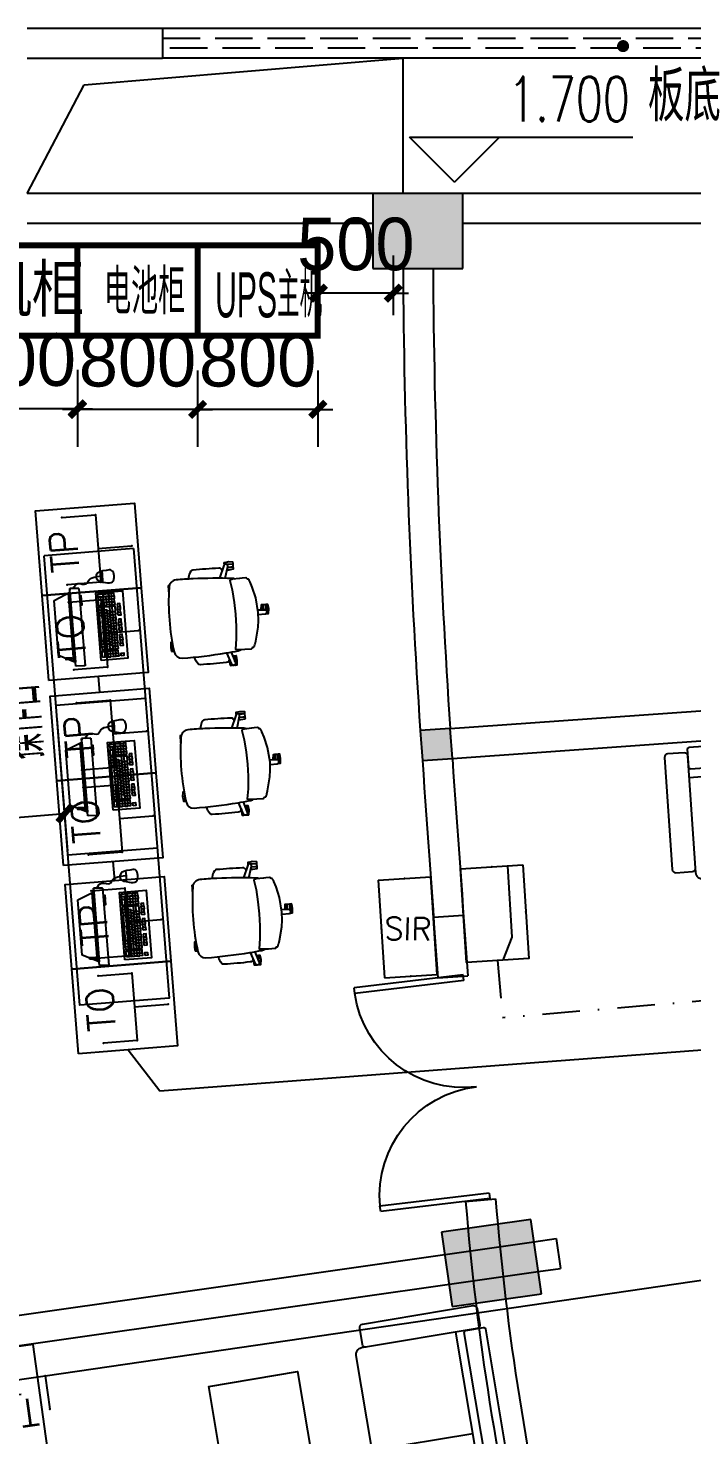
# Model space of a CAD drawing. Extents: x 13680 to 1640314, y -473492 to 65390.
# Drawn here: x 1297426 to 1301844, y -395545 to -386183 of the extents above; entities that cross this region are included whole.
import ezdxf
from ezdxf.enums import TextEntityAlignment as Align

# ---------------------------------------------------------------- set-up
doc = ezdxf.new("R2010")
doc.units = 0
doc.header["$LTSCALE"] = 1000
doc.header["$MEASUREMENT"] = 0
doc.linetypes.add('DASH', pattern=[0.35, 0.25, -0.1])
doc.linetypes.add('DASHDOT', pattern=[1, 0.5, -0.25, 0, -0.25])
for name, color, linetype in [('2D', 7, 'Continuous'), ('AXIS', 1, 'Continuous'), ('COLUMN', 255, 'Continuous'), ('DIM_ELEV', 3, 'Continuous'), ('DIM_LEAD', 4, 'Continuous'), ('DIM_SYMB', 3, 'Continuous'), ('EQUIP-通讯', 6, 'Continuous'), ('INSERT', 7, 'Continuous'), ('LINE', 123, 'Continuous'), ('PUB_HATCH', 8, 'Continuous'), ('PUB_TEXT', 7, 'Continuous'), ('STAIR', 2, 'Continuous'), ('TEL_TEXT', 7, 'Continuous'), ('WALL', 255, 'Continuous'), ('WINDOW', 2, 'Continuous'), ('WIRE-照明', 120, 'Continuous'), ('装修家具', 8, 'Continuous')]:
    doc.layers.add(name, color=color, linetype=linetype)
doc.styles.add('_HZTXT', font='txt.shx', dxfattribs={"width": 0.8, "bigfont": 'HZTXT.shx'})
doc.styles.add('_TCH_DIM', font='SIMPLEX', dxfattribs={"bigfont": 'GBCBIG'})
doc.styles.add('_TCH_DIM_T3', font='SIMPLEX', dxfattribs={"width": 0.705882, "bigfont": 'GBCBIG'})
doc.styles.add('_TEL_DIM', font='SIMPLEX', dxfattribs={"width": 0.8, "height": 3.5, "bigfont": 'HZTXT'})
doc.styles.get("Standard").update_dxf_attribs({"font": 'haiwenrs.shx', "bigfont": 'hztxt.shx'})
doc.dimstyles.new('_TCH_ARROW&&100', dxfattribs={"dimtxt": 297.5, "dimasz": 200, "dimexe": 250, "dimexo": 300, "dimgap": 126.25, "dimtad": 1, "dimdec": 0, "dimzin": 0, "dimdsep": 46, "dimtxsty": '_TCH_DIM_T3', "dimcen": 0.09, "dimclrt": 7, "dimazin": 2, "dimtfac": 1, "dimtdec": 0, "dimtix": 1, "dimtmove": 2, "dimatfit": 3, "dimfxl": 1, "dimtolj": 1, "dimtzin": 0, "dimarcsym": 0})
doc.dimstyles.get("Standard").update_dxf_attribs({"dimscale": 100, "dimtxt": 3.5, "dimasz": 1, "dimexe": 2.5, "dimexo": 3, "dimgap": 1.5, "dimtad": 1, "dimdec": 0, "dimzin": 0, "dimdsep": 46, "dimtxsty": 'Standard', "dimblk": 'ARCHTICK', "dimcen": 0.09, "dimadec": 0, "dimazin": 0, "dimtfac": 1, "dimtdec": 0, "dimtix": 1, "dimtmove": 2, "dimatfit": 3, "dimfxl": 1, "dimtolj": 1, "dimtzin": 0, "dimarcsym": 0})

# ---------------------------------------------------------------- blocks, each defined once
blk = doc.blocks.new('*D324')
at = {"layer": 'AXIS', "color": 0, "lineweight": -2, "transparency": 16777216}
for p, q in [((1283282.9, -403645.3), (1280032.9, -403645.3)), ((1331197.3, -459746), (1330688.9, -462956))]:
    blk.add_line(p, q, dxfattribs=at)
blk.add_arc((1340082.9, -403645.3), 59800, 180.191648, 260.808259, dxfattribs=at)
at = {"layer": 'AXIS', "color": 0, "transparency": 16777216}
for points in [[(1280249.9, -403845.4), (1280316.6, -403845.3), (1280282.9, -403645.3)], [(1330535.8, -462644.5), (1330525.3, -462710.4), (1330728, -462709.1)]]:
    blk.add_solid(points, dxfattribs=at)
at = {"layer": 'Defpoints', "color": 0, "transparency": 16777216}
for p in [(1283582.9, -403645.3), (1340082.9, -403645.3), (1286800.7, -430793.9), (1331244.3, -459449.7)]:
    blk.add_point(p, dxfattribs=at)
at = {"layer": 'AXIS', "color": 7, "transparency": 16777216, "insert": (1294819.7, -442303.7), "char_height": 297.5, "attachment_point": 5, "rotation": 310.49995, "style": '_TCH_DIM_T3'}
blk.add_mtext('\\A1;81°', dxfattribs=at)
blk = doc.blocks.new('A$C4CDD4A0C')
at = {"layer": '装修家具', "color": 8}
for p, q in [((1425.7, 1634.3), (1425.7, 1334.8)), ((1263.5, 1482.1), (1592.9, 1482.1)), ((386, 1218.4), (386, 1187.7)), ((681.5, 1233.9), (401.6, 1233.9)), ((697.1, 1187.7), (697.1, 1218.4)), ((222.5, 1146.2), (138.9, 1138.5)), ((370.6, 1167.2), (222.5, 1146.2)), ((684.8, 1172.5), (405.5, 1172.5)), ((681.5, 1172.1), (681.5, 1172.2)), ((259.7, 1115.7), (257.8, 1094.2)), ((288.5, 1055.5), (288.5, 744.5)), ((794.3, 744.5), (794.3, 1055.5)), ((794.3, 1055.5), (794.3, 1055.5)), ((138.6, 663), (222.5, 653.8)), ((257.8, 708.8), (259.1, 686)), ((222.5, 653.8), (370.6, 632.8)), ((386, 612.3), (386, 581.6)), ((395.5, 627.9), (681.5, 627.9)), ((401.6, 566.1), (681.5, 566.1)), ((681.5, 627.8), (681.5, 627.9)), ((697.1, 581.6), (697.1, 612.3))]:
    blk.add_line(p, q, dxfattribs=at)
for points in [[(916.8, 1400), (916.8, 1800), (116.8, 1800), (116.8, 1400)], [(1716.8, 0), (1716.8, 1800), (916.8, 1800), (916.8, 0)]]:
    blk.add_lwpolyline(points, close=True, dxfattribs=at)
blk.add_circle((1425.5, 1482.4), 86.5, dxfattribs=at)
for centre, radius, start, end in [((401.6, 1218.4), 15.6, 90, 180), ((681.5, 1218.4), 15.6, 0, 90), ((133, 1100.6), 38.4, 81.1166, 176.8521), ((118.1, 1086.9), 55.7, 6.30297, 68.04349), ((229.6, 1116.8), 30.1, 357.86933, 100.84298), ((405.5, 1055.5), 117, 90, 180), ((401.6, 1187.7), 15.6, 180, 261.0411), ((681.5, 1187.7), 15.6, 270, 0), ((677.6, 1055.5), 116.6, 0, 88.08979), ((1453.2, 898.4), 1373.8, 171.44766, 179.93471), ((1455, 900.3), 1296, 171.44766, 188.55234), ((1539.4, 901.5), 1296, 171.44766, 188.55234), ((1453.2, 901.6), 1373.8, 180.06529, 188.55234), ((135.8, 704.6), 41.7, 190.15235, 273.95309), ((136.9, 700.3), 37.3, 272.69322, 11.28201), ((226.6, 686), 32.5, 262.6639, 359.91936), ((405.5, 744.5), 117, 180, 266.90852), ((677.6, 744.5), 116.6, 271.91021, 0), ((401.6, 612.3), 15.6, 90, 180), ((401.6, 581.6), 15.6, 180, 270), ((681.5, 612.3), 15.6, 0, 90), ((681.5, 581.6), 15.6, 270, 0)]:
    blk.add_arc(centre, radius, start, end, dxfattribs=at)
blk = doc.blocks.new('A$C78CF44EF')
at = {"layer": '装修家具', "color": 4}
blk.add_line((2563.3, 1138.3), (1215.3, 1138.3), dxfattribs=at)
at = {"layer": '装修家具', "color": 8}
for p, q in [((2574.3, 1083.3), (1204.3, 1083.3)), ((1889.3, 1083.3), (1889.3, 401.3))]:
    blk.add_line(p, q, dxfattribs=at)
at = {"layer": '装修家具', "color": 4, "flags": 128}
for points in [[(1204.3, 478.3, -0.414214), (1182.3, 456.3), (1071.3, 456.3, -0.414216), (1049.3, 478.3), (1049.3, 1226.3, -0.198904), (1055.7, 1241.9, -0.198911), (1071.3, 1248.3), (1182.3, 1248.3, -0.414211), (1204.3, 1226.3, -0.414211)], [(1204.3, 1149.3), (1204.3, 1270.3, -0.198896), (1207.5, 1278.1, -0.198912), (1215.3, 1281.3), (2563.3, 1281.3, -0.414208), (2574.3, 1270.3), (2574.3, 1149.3)], [(1204.3, 1226.3), (1204.3, 445.3, 0.414215), (1248.3, 401.3), (2530.3, 401.3, 0.414214), (2574.3, 445.3), (2574.3, 1226.3)], [(2574.3, 1226.3, -0.414214), (2596.3, 1248.3), (2707.3, 1248.3, -0.198912), (2722.9, 1241.9, -0.198912), (2729.3, 1226.3), (2729.3, 478.3, -0.414218), (2707.3, 456.3), (2596.3, 456.3, -0.414216), (2574.3, 478.3, -0.414216)]]:
    blk.add_lwpolyline(points, format="xyb", dxfattribs=at)
at = {"layer": '装修家具', "color": 4}
blk.add_lwpolyline([(2489.3, -598.7), (1289.3, -598.7), (1289.3, 1.3), (2489.3, 1.3)], close=True, dxfattribs=at)
at = {"layer": '装修家具', "color": 8}
for centre, start, end in [((1215.3, 1149.3), 180, 270), ((2563.3, 1149.3), 270, 0)]:
    blk.add_arc(centre, 11, start, end, dxfattribs=at)
blk = doc.blocks.new('CLH-02GB')
at = {"layer": '2D', "color": 0}
for points in [[(-20.4, 352.4), (-19.5, 399.3, -0.98125), (6.5, 399.3), (8.6, 352.4)], [(228, 216.1, -0.090072), (233, 199.4, -0.01866), (251.2, -61.2, -0.008091), (253, -174.9, -0.378747), (204.3, -225.5, -0.070025), (-223.9, -225.1, -0.366313), (-270, -174.9, -0.021051), (-257.7, 119.1, -0.00651), (-250, 199.4, -0.115841), (-242.4, 220.9), (-241.3, 223.3)], [(-254.7, 153.2), (-327.8, 175.4, 0.981244), (-335.8, 150.7), (-257.4, 123.5)], [(-300.3, 138.4), (-301.4, 138), (-309.6, 134.1), (-313, 132), (-315.8, 129.8), (-319.6, 124), (-320.3, 115.3, 0.014764), (-322.4, -58), (-320.9, -64.8), (-320.1, -66.5), (-316.2, -71.9), (-304.5, -80.3), (-295.8, -84.4), (-287.3, -87.8), (-275, -90.6), (-270.5, -90), (-268.2, -87.5)], [(237.8, 152), (314.7, 175.4, -0.981261), (322.8, 150.7), (241, 115.4)], [(290.9, 136.9), (296.8, 134.1), (300.3, 132), (303, 129.8), (306.9, 124), (307.5, 115.3, -0.014764), (309.6, -58), (308.1, -64.8), (307.3, -66.5), (303.4, -71.9), (291.8, -80.3), (283, -84.4), (274.5, -87.8), (262.3, -90.5), (257.7, -90), (251.8, -83.7)]]:
    blk.add_lwpolyline(points, format="xyb", dxfattribs=at)
for points in [[(-16.1, 410.3), (-16.8, 410.5), (-17.3, 411), (-17.5, 411.7), (-17.5, 420.6), (-17.3, 421.3), (-16.7, 421.9), (-16.3, 422.1), (12.5, 425.3), (41.4, 422.1), (41.8, 421.9), (42, 421.8), (42.3, 421.3), (42.4, 421.2), (42.5, 420.6), (42.5, 411.7), (42.4, 411), (41.8, 410.5), (41.1, 410.3), (37.3, 410.3), (26.8, 410.3), (0.4, 410.3)], [(-17.2, 406.5), (-17.2, 408), (-17.1, 408.4), (-16.8, 408.6), (-16.5, 408.7), (-15.2, 408.7)], [(-16.1, 410.3), (-13.2, 410.3)], [(0.1, 410.3), (0.4, 410.3)], [(2.2, 408.7), (2.4, 408.7)], [(2.4, 408.7), (41.5, 408.7), (41.9, 408.6), (42.2, 408.4), (42.3, 408), (42.3, 390.7), (42.2, 390.3), (41.9, 390), (41.5, 389.9), (6.9, 389.9)], [(7, 388.4), (41.1, 388.4), (41.8, 388.2), (42.3, 387.7), (42.5, 387), (42.5, 378.1), (42.3, 377.3), (41.8, 376.8), (41.4, 376.6), (12.5, 373.3), (7.6, 373.9)], [(-237.2, 182.5), (-239, 187.9), (-239.9, 195.5), (-240.5, 200.1), (-242.2, 245.6), (-242.6, 245.5), (-243.1, 288.7), (-243.1, 289.1), (-243, 289.3), (-241.5, 293), (-238.6, 296.1)], [(-238.6, 296.1), (-234.2, 298.8), (-233.9, 304.3), (-233.7, 305.1), (-233.6, 305.5), (-231.8, 307.2), (-230.2, 308.5), (-227.7, 309.9), (-224.9, 311.2), (-216.1, 314.5), (-213.2, 315.6), (-194.1, 322.2), (-103.5, 344.8), (-59.1, 350.5), (-6.5, 353.1)], [(-6.5, 353.1), (92.1, 344.4), (164, 327.4), (200.2, 315.6), (203, 314.6), (211.8, 311.2), (214.7, 309.9), (217.1, 308.5), (218.8, 307.2), (220.2, 305.7), (220.7, 305.1), (220.8, 304.3), (221, 301.2), (221.1, 300.2), (221.2, 298.8), (225.6, 296.1), (228.5, 293), (229.8, 290.4), (230.1, 288.7), (230.1, 264.9), (229.5, 249.2), (229.4, 248.2), (229.2, 247.9), (227.4, 200), (226.8, 195.6), (226, 187.9), (225.3, 188.4), (224.6, 186), (220.2, 182.3), (220.2, 182.3), (220.2, 182.3), (220.2, 182.3), (220.2, 182.3), (157.1, 192.9), (73.5, 199), (-6.5, 201.9), (-87, 199.9), (-170.1, 193.5), (-237, 182.3), (-237, 182.3), (-237, 182.3), (-237, 182.3), (-237, 182.3), (-237, 182.3), (-237, 182.3), (-237, 182.3), (-237.2, 182.5)], [(-341.3, 174), (-342, 174.2), (-342.5, 174.7), (-342.7, 175.4), (-342.7, 184.3), (-342.5, 185.1), (-342, 185.6), (-341.6, 185.8), (-312.7, 189.1), (-283.9, 185.8), (-283.5, 185.6), (-283.3, 185.5), (-282.9, 185.1), (-282.9, 185), (-282.7, 184.3), (-282.7, 175.4), (-282.9, 174.7), (-283.4, 174.2), (-284.1, 174), (-288, 174), (-298.4, 174), (-323.1, 174)], [(294.2, 169.2), (292.7, 182.1), (296, 210.9), (296.2, 211.3), (296.3, 211.5), (296.7, 211.9), (296.8, 211.9), (297.5, 212.1), (306.4, 212.1), (307.1, 211.9), (307.6, 211.4), (307.8, 210.7), (307.8, 206.8), (307.8, 196.4), (307.8, 173.3)], [(309.3, 173.8), (309.3, 211.1), (309.4, 211.4), (309.7, 211.7), (310.1, 211.8), (327.4, 211.8), (327.8, 211.7), (328, 211.4), (328.1, 211.1), (328.1, 176.4)], [(329.7, 176.5), (329.7, 210.7), (329.9, 211.4), (330.4, 211.9), (331.1, 212.1), (340, 212.1), (340.7, 211.9), (341.3, 211.3), (341.5, 210.9), (344.7, 182.1), (344.2, 177.1)], [(-317.7, 137.6), (-341.6, 140.3), (-342, 140.5), (-342.2, 140.6), (-342.5, 141.1), (-342.6, 141.2), (-342.7, 141.8), (-342.7, 150.7), (-342.5, 151.4), (-342, 152), (-341.3, 152.1), (-338.8, 152.1)], [(-342.5, 170), (-342.5, 171.7), (-342.4, 172.1), (-342.1, 172.4), (-341.7, 172.5), (-340.4, 172.5)], [(-340.6, 153.7), (-341.7, 153.7), (-342.1, 153.8), (-342.4, 154), (-342.5, 154.4), (-342.5, 155.9)], [(-341.3, 174), (-338.4, 174)], [(-318.1, 172.5), (-283.7, 172.5), (-283.4, 172.4), (-283.1, 172.1), (-283, 171.7), (-283, 161.8)], [(-300.5, 138.5), (-312.7, 137.1), (-317.7, 137.6)], [(328.1, 154.2), (328.1, 153.1), (328, 152.7), (327.8, 152.4), (327.4, 152.3), (326, 152.3)], [(328.1, 176.4), (328.1, 171.7)], [(344.2, 177.1), (341.5, 153.2), (341.3, 152.8), (341.2, 152.6), (340.7, 152.3), (340.6, 152.2), (340, 152.1), (331.1, 152.1), (330.4, 152.3), (329.9, 152.8), (329.7, 153.5), (329.7, 156.3)], [(329.7, 169.6), (329.7, 176.5)], [(-193.4, -244.8), (-217.3, -242.1), (-217.7, -241.9), (-217.9, -241.8), (-218.3, -241.3), (-218.3, -241.2), (-218.5, -240.6), (-218.5, -231.7), (-218.3, -231), (-217.8, -230.5), (-217.1, -230.3), (-213.3, -230.3), (-194.1, -230.3)], [(-194.1, -228.7), (-217.5, -228.7), (-217.8, -228.6), (-218.1, -228.4), (-218.3, -228), (-218.3, -225.9)], [(-194.1, -230.3), (-183.7, -230.3)], [(-158.5, -232.8), (-158.5, -240.6), (-158.7, -241.3), (-159.2, -241.9), (-159.7, -242.1), (-188.5, -245.3), (-193.4, -244.8)], [(183.6, -228.9), (183.4, -229.6), (182.9, -230.1), (182.2, -230.3), (173.3, -230.3), (172.5, -230.1), (172.1, -229.6)], [(183.6, -228.9), (183.6, -228.2)], [(203.9, -225.5), (203.9, -229.3), (203.8, -229.6), (203.5, -229.9), (203.1, -230.1), (185.9, -230.1), (185.5, -229.9), (185.2, -229.6), (185.1, -229.3), (185.1, -228)], [(218, -222.5), (217.2, -229.1), (217.1, -229.5), (216.9, -229.7), (216.5, -230.1), (216.4, -230.1), (215.8, -230.3), (206.8, -230.3), (206.1, -230.1), (205.6, -229.6), (205.4, -228.9), (205.4, -225.4)]]:
    blk.add_lwpolyline(points, dxfattribs=at)
at = {"layer": '2D'}
for tag, p in [('STYLE', (-6.5, 201.9)), ('COLOR', (0, 0))]:
    blk.add_attdef(tag, text='', height=136, dxfattribs=at).set_placement(p, align=Align.CENTER)
blk = doc.blocks.new('键盘')
at = {"color": 8}
for points in [[(-225.5, 178), (225.5, 178), (225.5, 0), (-225.5, 0)], [(-206.4, 166.7), (-168.4, 166.7), (-168.4, 148.7), (-206.4, 148.7)], [(-206.4, 148.7), (-187.4, 148.7), (-187.4, 130.7), (-206.4, 130.7)], [(-206.4, 112.7), (-187.4, 112.7), (-187.4, 130.7), (-206.4, 130.7)], [(-206.4, 112.7), (-187.4, 112.7), (-187.4, 94.7), (-206.4, 94.7)], [(-206.4, 76.7), (-187.4, 76.7), (-187.4, 94.7), (-206.4, 94.7)], [(-168.4, 148.7), (-187.4, 148.7), (-187.4, 130.7), (-168.4, 130.7)], [(-168.4, 112.7), (-187.4, 112.7), (-187.4, 130.7), (-168.4, 130.7)], [(-168.4, 112.7), (-187.4, 112.7), (-187.4, 94.7), (-168.4, 94.7)], [(-168.4, 76.7), (-187.4, 76.7), (-187.4, 94.7), (-168.4, 94.7)], [(-156.9, 148.6), (-137.9, 148.6), (-137.9, 166.6), (-156.9, 166.6)], [(-156.9, 130.6), (-112.9, 130.6), (-112.9, 148.6), (-156.9, 148.6)], [(-156.9, 112.6), (-121.9, 112.6), (-121.9, 130.6), (-156.9, 130.6)], [(-156.9, 112.6), (-127.9, 112.6), (-127.9, 94.6), (-156.9, 94.6)], [(-156.9, 76.6), (-137.9, 76.6), (-137.9, 94.6), (-156.9, 94.6)], [(-118.9, 148.6), (-137.9, 148.6), (-137.9, 166.6), (-118.9, 166.6)], [(-118.9, 76.6), (-137.9, 76.6), (-137.9, 94.6), (-118.9, 94.6)], [(-108.9, 112.6), (-127.9, 112.6), (-127.9, 94.6), (-108.9, 94.6)], [(-102.9, 112.6), (-121.9, 112.6), (-121.9, 130.6), (-102.9, 130.6)], [(-118.9, 148.6), (-99.9, 148.6), (-99.9, 166.6), (-118.9, 166.6)], [(-118.9, 76.6), (-99.9, 76.6), (-99.9, 94.6), (-118.9, 94.6)], [(-93.9, 148.6), (-112.9, 148.6), (-112.9, 130.6), (-93.9, 130.6)], [(-108.9, 112.6), (-89.9, 112.6), (-89.9, 94.6), (-108.9, 94.6)], [(-102.9, 112.6), (-83.9, 112.6), (-83.9, 130.6), (-102.9, 130.6)], [(-99.9, 166.6), (71.1, 166.6)], [(-80.9, 76.6), (-99.9, 76.6), (-99.9, 94.6), (-80.9, 94.6)], [(-93.9, 148.6), (-74.9, 148.6), (-74.9, 130.6), (-93.9, 130.6)], [(-70.9, 112.6), (-89.9, 112.6), (-89.9, 94.6), (-70.9, 94.6)], [(-64.9, 112.6), (-83.9, 112.6), (-83.9, 130.6), (-64.9, 130.6)], [(-80.9, 76.6), (-61.9, 76.6), (-61.9, 94.6), (-80.9, 94.6)], [(-55.9, 148.6), (-74.9, 148.6), (-74.9, 130.6), (-55.9, 130.6)], [(-70.9, 112.6), (-51.9, 112.6), (-51.9, 94.6), (-70.9, 94.6)], [(-64.9, 112.6), (-45.9, 112.6), (-45.9, 130.6), (-64.9, 130.6)], [(-42.9, 76.6), (-61.9, 76.6), (-61.9, 94.6), (-42.9, 94.6)], [(-55.9, 148.6), (-36.9, 148.6), (-36.9, 130.6), (-55.9, 130.6)], [(-32.9, 112.6), (-51.9, 112.6), (-51.9, 94.6), (-32.9, 94.6)], [(-26.9, 112.6), (-45.9, 112.6), (-45.9, 130.6), (-26.9, 130.6)], [(-42.9, 76.6), (-23.9, 76.6), (-23.9, 94.6), (-42.9, 94.6)], [(-17.9, 148.6), (-36.9, 148.6), (-36.9, 130.6), (-17.9, 130.6)], [(-32.9, 112.6), (-13.9, 112.6), (-13.9, 94.6), (-32.9, 94.6)], [(-26.9, 112.6), (-7.9, 112.6), (-7.9, 130.6), (-26.9, 130.6)], [(-4.9, 76.6), (-23.9, 76.6), (-23.9, 94.6), (-4.9, 94.6)], [(-17.9, 148.6), (1.1, 148.6), (1.1, 130.6), (-17.9, 130.6)], [(5.1, 112.6), (-13.9, 112.6), (-13.9, 94.6), (5.1, 94.6)], [(11.1, 112.6), (-7.9, 112.6), (-7.9, 130.6), (11.1, 130.6)], [(-4.9, 76.6), (14.1, 76.6), (14.1, 94.6), (-4.9, 94.6)], [(20.1, 148.6), (1.1, 148.6), (1.1, 130.6), (20.1, 130.6)], [(5.1, 112.6), (24.1, 112.6), (24.1, 94.6), (5.1, 94.6)], [(11.1, 112.6), (30.1, 112.6), (30.1, 130.6), (11.1, 130.6)], [(33.1, 76.6), (14.1, 76.6), (14.1, 94.6), (33.1, 94.6)], [(20.1, 148.6), (39.1, 148.6), (39.1, 130.6), (20.1, 130.6)], [(43.1, 112.6), (24.1, 112.6), (24.1, 94.6), (43.1, 94.6)], [(49.1, 112.6), (30.1, 112.6), (30.1, 130.6), (49.1, 130.6)], [(33.1, 76.6), (52.1, 76.6), (52.1, 94.6), (33.1, 94.6)], [(58.1, 148.6), (39.1, 148.6), (39.1, 130.6), (58.1, 130.6)], [(43.1, 112.6), (62.1, 112.6), (62.1, 94.6), (43.1, 94.6)], [(49.1, 112.6), (68.1, 112.6), (68.1, 130.6), (49.1, 130.6)], [(71.1, 76.6), (52.1, 76.6), (52.1, 94.6), (71.1, 94.6)], [(58.1, 148.6), (77.1, 148.6), (77.1, 130.6), (58.1, 130.6)], [(81.1, 112.6), (62.1, 112.6), (62.1, 94.6), (81.1, 94.6)], [(87.1, 112.6), (68.1, 112.6), (68.1, 130.6), (87.1, 130.6)], [(71.1, 148.6), (90.1, 148.6), (90.1, 166.6), (71.1, 166.6)], [(71.1, 76.6), (90.1, 76.6), (90.1, 94.6), (71.1, 94.6)], [(77.1, 148.6), (109.1, 148.6), (109.1, 130.6), (77.1, 130.6)], [(81.1, 112.6), (100.1, 112.6), (100.1, 94.6), (81.1, 94.6)], [(87.1, 112.6), (106.1, 112.6), (106.1, 130.6), (87.1, 130.6)], [(109.1, 148.6), (90.1, 148.6), (90.1, 166.6), (109.1, 166.6)], [(90.1, 76.6), (128.1, 76.6), (128.1, 94.6), (90.1, 94.6)], [(109.1, 148.6), (128.1, 148.6), (128.1, 166.6), (109.1, 166.6)], [(128.1, 148.6), (109.1, 148.6), (109.1, 130.6), (128.1, 130.6)], [(156.7, 148.2), (137.7, 148.2), (137.7, 166.2), (156.7, 166.2), (175.7, 166.2), (175.7, 148.2)], [(137.7, 148.2), (156.7, 148.2), (156.7, 130.2), (137.7, 130.2)], [(137.7, 112.2), (156.7, 112.2), (156.7, 130.2), (137.7, 130.2)], [(137.7, 112.2), (156.7, 112.2), (156.7, 94.2), (137.7, 94.2)], [(137.7, 76.2), (156.7, 76.2), (156.7, 94.2), (137.7, 94.2)], [(175.7, 148.2), (156.7, 148.2), (156.7, 130.2), (175.7, 130.2)], [(175.7, 112.2), (156.7, 112.2), (156.7, 130.2), (175.7, 130.2)], [(175.7, 112.2), (156.7, 112.2), (156.7, 94.2), (175.7, 94.2)], [(175.7, 76.2), (156.7, 76.2), (156.7, 94.2), (175.7, 94.2)], [(175.7, 148.2), (194.7, 148.2), (194.7, 166.2), (175.7, 166.2)], [(175.7, 148.2), (194.7, 148.2), (194.7, 130.2), (175.7, 130.2)], [(175.7, 112.2), (194.7, 112.2), (194.7, 130.2), (175.7, 130.2)], [(175.7, 112.2), (194.7, 112.2), (194.7, 94.2), (175.7, 94.2)], [(175.7, 76.2), (194.7, 76.2), (194.7, 94.2), (175.7, 94.2)], [(213.7, 148.2), (213.7, 130.2), (194.7, 130.2), (194.7, 148.2), (194.7, 166.2), (213.7, 166.2)], [(213.7, 112.2), (213.7, 94.2), (194.7, 94.2), (194.7, 112.2), (194.7, 130.2), (213.7, 130.2)], [(213.7, 76.2), (194.7, 76.2), (194.7, 94.2), (213.7, 94.2)], [(-206.4, 76.7), (-187.4, 76.7), (-187.4, 58.7), (-206.4, 58.7)], [(-206.4, 42.1), (-187.4, 42.1), (-187.4, 24.1), (-206.4, 24.1)], [(-168.4, 76.7), (-187.4, 76.7), (-187.4, 58.7), (-168.4, 58.7)], [(-156.9, 76.6), (-137.9, 76.6), (-137.9, 58.6), (-156.9, 58.6)], [(-139.5, 42.1), (-120.5, 42.1), (-120.5, 24.1), (-139.5, 24.1)], [(-118.9, 76.6), (-137.9, 76.6), (-137.9, 58.6), (-118.9, 58.6)], [(-101.5, 42.1), (-120.5, 42.1), (-120.5, 24.1), (-101.5, 24.1)], [(-118.9, 76.6), (-99.9, 76.6), (-99.9, 58.6), (-118.9, 58.6)], [(-101.5, 42.1), (-82.5, 42.1), (-82.5, 24.1), (-101.5, 24.1)], [(-80.9, 76.6), (-99.9, 76.6), (-99.9, 58.6), (-80.9, 58.6)], [(-63.5, 42.1), (-82.5, 42.1), (-82.5, 24.1), (-63.5, 24.1)], [(-80.9, 76.6), (-61.9, 76.6), (-61.9, 58.6), (-80.9, 58.6)], [(-42.9, 76.6), (-61.9, 76.6), (-61.9, 58.6), (-42.9, 58.6)], [(-42.9, 76.6), (-23.9, 76.6), (-23.9, 58.6), (-42.9, 58.6)], [(-37.7, 42.1), (-18.7, 42.1), (-18.7, 24.1), (-37.7, 24.1)], [(-4.9, 76.6), (-23.9, 76.6), (-23.9, 58.6), (-4.9, 58.6)], [(0.3, 42.1), (-18.7, 42.1), (-18.7, 24.1), (0.3, 24.1)], [(-4.9, 76.6), (14.1, 76.6), (14.1, 58.6), (-4.9, 58.6)], [(0.3, 42.1), (19.3, 42.1), (19.3, 24.1), (0.3, 24.1)], [(33.1, 76.6), (14.1, 76.6), (14.1, 58.6), (33.1, 58.6)], [(38.3, 42.1), (19.3, 42.1), (19.3, 24.1), (38.3, 24.1)], [(33.1, 76.6), (52.1, 76.6), (52.1, 58.6), (33.1, 58.6)], [(71.1, 76.6), (52.1, 76.6), (52.1, 58.6), (71.1, 58.6)], [(64.7, 42.1), (83.7, 42.1), (83.7, 24.1), (64.7, 24.1)], [(71.1, 76.6), (90.1, 76.6), (90.1, 58.6), (71.1, 58.6)], [(102.7, 42.1), (83.7, 42.1), (83.7, 24.1), (102.7, 24.1)], [(90.1, 76.6), (128.1, 76.6), (128.1, 58.6), (90.1, 58.6)], [(102.7, 42.1), (121.7, 42.1), (121.7, 24.1), (102.7, 24.1)], [(140.7, 42.1), (121.7, 42.1), (121.7, 24.1), (140.7, 24.1)], [(137.7, 76.2), (156.7, 76.2), (156.7, 58.2), (137.7, 58.2)], [(175.7, 76.2), (156.7, 76.2), (156.7, 58.2), (175.7, 58.2)], [(175.7, 76.2), (194.7, 76.2), (194.7, 58.2), (175.7, 58.2)], [(213.7, 76.2), (194.7, 76.2), (194.7, 58.2), (213.7, 58.2)]]:
    blk.add_lwpolyline(points, close=True, dxfattribs=at)
blk.add_lwpolyline([(106.1, 130.6), (128.1, 130.6), (128.1, 94.6)], dxfattribs=at)
blk = doc.blocks.new('_ArchTick')
at = {"color": 0, "linetype": 'ByBlock', "const_width": 0.4}
blk.add_lwpolyline([(-0.5, -0.5), (0.5, 0.5)], dxfattribs=at)
blk = doc.blocks.new('*D439')
at = {"color": 0, "lineweight": -2, "transparency": 16777216}
for p, q in [((1288580.1, -406940.9), (1288652.5, -407823.5)), ((1285590.2, -407186.2), (1285662.6, -408068.8)), ((1288632.1, -407574.4), (1285642.1, -407819.7))]:
    blk.add_line(p, q, dxfattribs=at)
at = {"layer": 'Defpoints', "color": 0, "transparency": 16777216}
for p in [(1288555.6, -406641.9), (1285565.7, -406887.3), (1285642.1, -407819.7)]:
    blk.add_point(p, dxfattribs=at)
at = {"color": 0, "lineweight": -2, "transparency": 16777216, "xscale": 100, "yscale": 100, "zscale": 100}
for p, rotation in [((1288632.1, -407574.4), 4.689887050728814), ((1285642.1, -407819.7), 184.6898870507288)]:
    blk.add_blockref('_ArchTick', p, dxfattribs=dict(at, rotation=rotation))
at = {"color": 0, "transparency": 16777216, "insert": (1287110.6, -407373.1), "char_height": 350, "attachment_point": 5, "rotation": 4.68989}
blk.add_mtext('\\A1;3000', dxfattribs=at)
blk = doc.blocks.new('*D440')
at = {"color": 0, "lineweight": -2, "transparency": 16777216}
for p, q in [((1289517.5, -404624.4), (1289517.5, -405132.9)), ((1290317.5, -404624.4), (1290317.5, -405132.9)), ((1289517.5, -404882.9), (1289417.5, -404882.9)), ((1290317.5, -404882.9), (1289517.5, -404882.9)), ((1290317.5, -404882.9), (1290417.5, -404882.9))]:
    blk.add_line(p, q, dxfattribs=at)
at = {"layer": 'Defpoints', "color": 0, "transparency": 16777216}
for p in [(1289517.5, -404324.4), (1290317.5, -404324.4), (1289517.5, -404882.9)]:
    blk.add_point(p, dxfattribs=at)
at = {"color": 0, "lineweight": -2, "transparency": 16777216, "xscale": 100, "yscale": 100, "zscale": 100}
blk.add_blockref('_ArchTick', (1289517.5, -404882.9), dxfattribs=at)
at = {"color": 0, "lineweight": -2, "transparency": 16777216, "xscale": 100, "yscale": 100, "zscale": 100, "rotation": 180}
blk.add_blockref('_ArchTick', (1290317.5, -404882.9), dxfattribs=at)
at = {"color": 0, "transparency": 16777216, "insert": (1289917.5, -404557.9), "char_height": 350, "attachment_point": 5}
blk.add_mtext('\\A1;800', dxfattribs=at)
blk = doc.blocks.new('*D442')
at = {"color": 0, "lineweight": -2, "transparency": 16777216}
for p, q in [((1288717.5, -404624.4), (1288717.5, -405132.9)), ((1289517.5, -404624.4), (1289517.5, -405132.9)), ((1288717.5, -404882.9), (1288617.5, -404882.9)), ((1289517.5, -404882.9), (1288717.5, -404882.9)), ((1289517.5, -404882.9), (1289617.5, -404882.9))]:
    blk.add_line(p, q, dxfattribs=at)
at = {"layer": 'Defpoints', "color": 0, "transparency": 16777216}
for p in [(1288717.5, -404324.4), (1289517.5, -404324.4), (1288717.5, -404882.9)]:
    blk.add_point(p, dxfattribs=at)
at = {"color": 0, "lineweight": -2, "transparency": 16777216, "xscale": 100, "yscale": 100, "zscale": 100}
blk.add_blockref('_ArchTick', (1288717.5, -404882.9), dxfattribs=at)
at = {"color": 0, "lineweight": -2, "transparency": 16777216, "xscale": 100, "yscale": 100, "zscale": 100, "rotation": 180}
blk.add_blockref('_ArchTick', (1289517.5, -404882.9), dxfattribs=at)
at = {"color": 0, "transparency": 16777216, "insert": (1289117.5, -404557.9), "char_height": 350, "attachment_point": 5}
blk.add_mtext('\\A1;800', dxfattribs=at)
blk = doc.blocks.new('*D443')
at = {"color": 0, "lineweight": -2, "transparency": 16777216}
for p, q in [((1290320.9, -404306.6), (1290320.9, -403859.3)), ((1290820.9, -404255.4), (1290820.9, -403859.3)), ((1290320.9, -404109.3), (1290220.9, -404109.3)), ((1290820.9, -404109.3), (1290320.9, -404109.3)), ((1290820.9, -404109.3), (1290920.9, -404109.3))]:
    blk.add_line(p, q, dxfattribs=at)
at = {"layer": 'Defpoints', "color": 0, "transparency": 16777216}
for p in [(1290320.9, -404109.3), (1290320.9, -404606.6), (1290820.9, -404555.4)]:
    blk.add_point(p, dxfattribs=at)
at = {"color": 0, "lineweight": -2, "transparency": 16777216, "xscale": 100, "yscale": 100, "zscale": 100}
blk.add_blockref('_ArchTick', (1290320.9, -404109.3), dxfattribs=at)
at = {"color": 0, "lineweight": -2, "transparency": 16777216, "xscale": 100, "yscale": 100, "zscale": 100, "rotation": 180}
blk.add_blockref('_ArchTick', (1290820.9, -404109.3), dxfattribs=at)
at = {"color": 0, "transparency": 16777216, "insert": (1290570.9, -403784.3), "char_height": 350, "attachment_point": 5}
blk.add_mtext('\\A1;500', dxfattribs=at)
blk = doc.blocks.new('*D444')
at = {"color": 0, "lineweight": -2, "transparency": 16777216}
for p, q in [((1287917.5, -404620.1), (1287917.5, -405128.6)), ((1288717.5, -404620.1), (1288717.5, -405128.6)), ((1287917.5, -404878.6), (1287817.5, -404878.6)), ((1288717.5, -404878.6), (1287917.5, -404878.6)), ((1288717.5, -404878.6), (1288817.5, -404878.6))]:
    blk.add_line(p, q, dxfattribs=at)
at = {"layer": 'Defpoints', "color": 0, "transparency": 16777216}
for p in [(1287917.5, -404320.1), (1288717.5, -404320.1), (1287917.5, -404878.6)]:
    blk.add_point(p, dxfattribs=at)
at = {"color": 0, "lineweight": -2, "transparency": 16777216, "xscale": 100, "yscale": 100, "zscale": 100}
blk.add_blockref('_ArchTick', (1287917.5, -404878.6), dxfattribs=at)
at = {"color": 0, "lineweight": -2, "transparency": 16777216, "xscale": 100, "yscale": 100, "zscale": 100, "rotation": 180}
blk.add_blockref('_ArchTick', (1288717.5, -404878.6), dxfattribs=at)
at = {"color": 0, "transparency": 16777216, "insert": (1288317.5, -404553.6), "char_height": 350, "attachment_point": 5}
blk.add_mtext('\\A1;800', dxfattribs=at)
blk = doc.blocks.new('$equip$00001847')
for p, q in [((-0.5, 0.499), (-0.5, 0.999)), ((0.5, 0.999), (0.5, 0.499)), ((0.5, 0.499), (-0.5, 0.499)), ((0, 0.5), (0, 0))]:
    blk.add_line(p, q)
for p in [(-0.5, 0.999), (0.5, 0.999), (-0.5, 0.499), (0.5, 0.499), (0, 0)]:
    blk.add_point(p)
at = {"color": 7, "style": '_TEL_DIM'}
blk.add_attdef('$TEXT$', text='', height=0.4, dxfattribs=at).set_placement((0, 0.999), align=Align.MIDDLE_CENTER)
at = {"color": 7, "style": '_TEL_DIM', "flags": 1}
blk.add_attdef('A', text='', height=0.00002, dxfattribs=at).set_placement((0, 0), align=Align.MIDDLE_CENTER)
blk = doc.blocks.new('$equip$00001867')
for p, q in [((-0.5, 0.499), (-0.5, 0.999)), ((0.5, 0.999), (0.5, 0.499)), ((0.5, 0.499), (-0.5, 0.499)), ((0, 0.5), (0, 0))]:
    blk.add_line(p, q)
for p in [(-0.5, 0.999), (0.5, 0.999), (-0.5, 0.499), (0.5, 0.499), (0, 0)]:
    blk.add_point(p)
at = {"color": 7, "style": '_TEL_DIM'}
blk.add_attdef('$TEXT$', text='', height=0.4, dxfattribs=at).set_placement((0, 0.999), align=Align.MIDDLE_CENTER)
at = {"color": 7, "style": '_TEL_DIM', "flags": 1}
blk.add_attdef('A', text='', height=0.00002, dxfattribs=at).set_placement((0, 0), align=Align.MIDDLE_CENTER)
blk = doc.blocks.new('$equip$00001889')
for p, q in [((-0.65, 0.35), (-0.65, -0.35)), ((0.65, 0.35), (-0.65, 0.35)), ((0.65, 0.35), (0.65, -0.35)), ((-0.65, -0.35), (0.65, -0.35))]:
    blk.add_line(p, q)
for p in [(0, 0.35), (-0.65, 0), (0.65, 0), (0, -0.35)]:
    blk.add_point(p)
at = {"color": 7, "style": '_TEL_DIM'}
blk.add_attdef('$TEXT$', text='', height=0.3, dxfattribs=at).set_placement((-0.02, -0.003), align=Align.MIDDLE_CENTER)
at = {"color": 7, "style": '_TEL_DIM', "flags": 1}
blk.add_attdef('A', text='', height=0.00002, dxfattribs=at).set_placement((0, 0), align=Align.MIDDLE_CENTER)
blk = doc.blocks.new('$equip$00001876')
at = {"color": 0, "linetype": 'Continuous'}
blk.add_lwpolyline([(-0.625, 0.415), (0.625, 0.415), (0.625, -0.415), (-0.625, -0.415)], close=True, dxfattribs=at)
blk.add_lwpolyline([(0.625, 0.075), (0.325, 0.215), (-0.625, 0.215)], dxfattribs=at)
for p in [(0, 0.415), (-0.625, 0), (0.625, 0), (0, -0.415)]:
    blk.add_point(p)
at = {"layer": 'TEL_TEXT', "style": '_TEL_DIM', "flags": 1}
blk.add_attdef('A', text='', height=0.00002, dxfattribs=at).set_placement((0, 0), align=Align.MIDDLE_CENTER)
blk = doc.blocks.new('2FX')
at = {"layer": 'PUB_HATCH'}
for points in [[(1290683.8, -403445.3), (1290683.8, -403945.3), (1291283.8, -403945.3), (1291283.8, -403445.3)], [(1291141.4, -410358.3), (1291211.8, -410853.3), (1291805.8, -410768.8), (1291735.4, -410273.8)]]:
    blk.add_hatch(color=256, dxfattribs=at).paths.add_polyline_path(points)
at = {"layer": 'PUB_HATCH', "linetype": 'ByBlock'}
blk.add_hatch(color=256, dxfattribs=at).paths.add_polyline_path([(1290999.6, -407020.4), (1291013.7, -407219.9), (1291213.2, -407205.8), (1291199.1, -407006.3)])
at = {"color": 3}
for p, q in [((1289091.5, -405809.4), (1288495.9, -405856.6)), ((1288562, -406153.7), (1288668, -406100)), ((1288727.6, -406074.2), (1288666.1, -406075.5)), ((1288668, -406100), (1288666.1, -406075.5)), ((1288667.1, -406087.9), (1288672.3, -406075.3)), ((1288721.8, -406074.3), (1288728, -406080)), ((1288727.6, -406074.2), (1288768.4, -406589.4)), ((1288727.6, -406074.2), (1288768.4, -406589.4)), ((1288591.2, -406521.7), (1288562, -406153.7)), ((1288705, -406566.1), (1288591.2, -406521.7)), ((1288706.9, -406590.6), (1288705, -406566.1)), ((1288768.4, -406589.4), (1288706.9, -406590.6)), ((1288707.3, -406584.8), (1288713.6, -406590.5)), ((1288762, -406589.6), (1288767.9, -406583.2)), ((1289170.5, -406806.2), (1288574.9, -406853.5)), ((1288641.1, -407150.6), (1288747.1, -407096.9)), ((1288806.6, -407071.1), (1288745.1, -407072.3)), ((1288747.1, -407096.9), (1288745.1, -407072.3)), ((1288746.1, -407084.8), (1288751.4, -407072.2)), ((1288800.9, -407071.2), (1288807.1, -407076.9)), ((1288806.6, -407071.1), (1288847.5, -407586.3)), ((1288806.6, -407071.1), (1288847.5, -407586.3)), ((1288670.2, -407518.6), (1288641.1, -407150.6)), ((1288784, -407563), (1288670.2, -407518.6)), ((1288786, -407587.5), (1288784, -407563)), ((1288847.5, -407586.3), (1288786, -407587.5)), ((1288786.3, -407581.6), (1288792.6, -407587.3)), ((1288841.1, -407586.5), (1288846.9, -407580)), ((1289249.6, -407803.1), (1288654, -407850.3)), ((1288885.7, -408068), (1288824.2, -408069.2)), ((1288826.2, -408093.7), (1288824.2, -408069.2)), ((1288825.2, -408081.7), (1288830.5, -408069.1)), ((1288879.9, -408068.1), (1288886.1, -408073.7)), ((1288885.7, -408068), (1288926.5, -408583.2)), ((1288885.7, -408068), (1288926.5, -408583.2)), ((1288720.1, -408147.5), (1288826.2, -408093.7)), ((1288749.3, -408515.5), (1288720.1, -408147.5)), ((1288863.1, -408559.8), (1288749.3, -408515.5)), ((1288865, -408584.4), (1288863.1, -408559.8)), ((1288926.5, -408583.2), (1288865, -408584.4)), ((1288865.4, -408578.5), (1288871.7, -408584.2)), ((1288920.2, -408583.4), (1288926, -408576.9))]:
    blk.add_line(p, q, dxfattribs=at)
at = {"color": 8}
for p, q in [((1288659.9, -406104.1), (1288696.2, -406562.7)), ((1288663.2, -406102.4), (1288699.8, -406564.1)), ((1288668, -406100), (1288705, -406565.9)), ((1288655.1, -406106.6), (1288691.1, -406560.7)), ((1288734.1, -407103.4), (1288770.1, -407557.5)), ((1288738.9, -407101), (1288775.3, -407559.6)), ((1288742.3, -407099.3), (1288778.9, -407561)), ((1288747.1, -407096.9), (1288784, -407562.8)), ((1288813.2, -408100.3), (1288849.2, -408554.4)), ((1288818, -408097.9), (1288854.3, -408556.4)), ((1288821.3, -408096.2), (1288857.9, -408557.8)), ((1288826.1, -408093.7), (1288863.1, -408559.7))]:
    blk.add_line(p, q, dxfattribs=at)
at = {"const_width": 40}
for points in [[(1287917.5, -404391.1), (1288717.5, -404391.1), (1288717.5, -403791.1), (1287917.5, -403791.1)], [(1288717.5, -404391.1), (1289517.5, -404391.1), (1289517.5, -403791.1), (1288717.5, -403791.1)], [(1289517.5, -404391.1), (1290317.5, -404391.1), (1290317.5, -403791.1), (1289517.5, -403791.1)]]:
    blk.add_lwpolyline(points, close=True, dxfattribs=at)
at = {"color": 3}
blk.add_lwpolyline([(1289091.5, -405809.4), (1289328.6, -408800), (1288733, -408847.2), (1288495.9, -405856.6)], dxfattribs=at)
at = {"color": 8}
for points in [[(1288731.5, -406123.3), (1288733.4, -406147.8), (1288745.7, -406147.6), (1288743.7, -406123)], [(1288734.4, -406160.1), (1288736.3, -406184.6), (1288748.6, -406184.4), (1288746.7, -406159.9)], [(1288641, -406536.2), (1288677.9, -406535.5), (1288678.9, -406547.7), (1288642, -406548.5)], [(1288810.5, -407120.2), (1288812.5, -407144.7), (1288824.7, -407144.5), (1288822.8, -407119.9)], [(1288813.4, -407157), (1288815.4, -407181.5), (1288827.7, -407181.3), (1288825.7, -407156.7)], [(1288720.1, -407533.1), (1288757, -407532.3), (1288758, -407544.6), (1288721.1, -407545.3)], [(1288889.6, -408117), (1288891.5, -408141.6), (1288903.8, -408141.3), (1288901.9, -408116.8)], [(1288892.5, -408153.8), (1288894.4, -408178.4), (1288906.7, -408178.1), (1288904.8, -408153.6)], [(1288799.1, -408529.9), (1288836, -408529.2), (1288837, -408541.5), (1288800.1, -408542.2)]]:
    blk.add_lwpolyline(points, close=True, dxfattribs=at)
at = {"layer": '2D', "color": 2}
for points in [[(1288885.2, -405993.5), (1288842.3, -405996.9)], [(1288964.2, -406990.4), (1288921.4, -406993.8)], [(1289043.3, -407987.2), (1289000.4, -407990.6)]]:
    blk.add_lwpolyline(points, dxfattribs=at)
for points in [[(1288689.2, -406075), (1288721.1, -406042.2), (1288776.4, -406044), (1288795.5, -406017.6), (1288842.3, -405996.9)], [(1288903.8, -406034.7), (1288845, -406008.5), (1288843.2, -405985.5), (1288909.2, -405954.3), (1288945.4, -405954), (1288951.6, -406030.3), (1288903.8, -406034.7)], [(1288982.8, -407031.6), (1288924, -407005.4), (1288922.3, -406982.4), (1288988.2, -406951.2), (1289024.4, -406950.9), (1289030.7, -407027.2), (1288982.8, -407031.6)], [(1288768.3, -407071.9), (1288800.2, -407039.1), (1288855.4, -407040.9), (1288874.5, -407014.5), (1288921.4, -406993.8)], [(1289061.9, -408028.4), (1289003.1, -408002.3), (1289001.4, -407979.3), (1289067.3, -407948.1), (1289103.5, -407947.8), (1289109.7, -408024), (1289061.9, -408028.4)], [(1288847.3, -408068.7), (1288879.2, -408035.9), (1288934.5, -408037.8), (1288953.6, -408011.3), (1289000.4, -407990.6)]]:
    blk.add_spline(points, degree=3, dxfattribs=at)
for points in [[(1288886.3, -406031.8), (1288886.6, -406004.3), (1288884.7, -405982.9), (1288881.5, -405959.1)], [(1288965.4, -407028.7), (1288965.7, -407001.2), (1288963.7, -406979.8), (1288960.5, -406955.9)], [(1289044.4, -408025.5), (1289044.7, -407998.1), (1289042.8, -407976.6), (1289039.6, -407952.8)]]:
    blk.add_open_spline(points, degree=3, dxfattribs=at)
at = {"layer": 'COLUMN'}
for p, q in [((1290883.8, -402545.6), (1290883.8, -403444.8)), ((1290683.8, -403445.3), (1290683.8, -403945.3)), ((1291283.8, -403445.3), (1290683.8, -403445.3)), ((1291283.8, -403945.3), (1291283.8, -403445.3)), ((1290683.8, -403945.3), (1291283.8, -403945.3)), ((1291735.4, -410273.8), (1291141.4, -410358.3)), ((1291805.8, -410768.8), (1291735.4, -410273.8)), ((1291141.4, -410358.3), (1291211.8, -410853.3)), ((1291211.8, -410853.3), (1291805.8, -410768.8))]:
    blk.add_line(p, q, dxfattribs=at)
at = {"layer": 'COLUMN', "linetype": 'ByBlock'}
for p, q in [((1291199.1, -407006.3), (1290999.6, -407020.4)), ((1290999.6, -407020.4), (1291013.7, -407219.9)), ((1291213.2, -407205.8), (1291199.1, -407006.3)), ((1291013.7, -407219.9), (1291213.2, -407205.8))]:
    blk.add_line(p, q, dxfattribs=at)
at = {"layer": 'DIM_ELEV'}
for p, q in [((1291227.9, -403371.1), (1290927.9, -403071.1)), ((1290927.9, -403071.1), (1292414.9, -403071.1)), ((1291227.9, -403371.1), (1291527.9, -403071.1))]:
    blk.add_line(p, q, dxfattribs=at)
at = {"layer": 'DIM_LEAD', "const_width": 40}
blk.add_lwpolyline([(1292341.7, -402483.7, 1), (1292357.3, -402446.8, 1)], format="xyb", close=True, dxfattribs=at)
at = {"layer": 'DIM_SYMB'}
blk.add_lwpolyline([(1296296.3, -404345.3, 0, 0, 0), (1292394.2, -404345.3, 0, 0, 0), (1292467.8, -406130.4, 0, 0, 0), (1293756.4, -406051.2, 80, 0, 0), (1294055.8, -406032.8, 0, 0, 0)], format="xyseb", dxfattribs=at)
at = {"layer": 'LINE', "linetype": 'DASH', "ltscale": 2}
blk.add_arc((1340083.8, -403645.3), 55400, 179.17262, 261.82632, dxfattribs=at)
at = {"layer": 'STAIR'}
for p, q in [((1288763.1, -402722.4), (1290883.8, -402545.6)), ((1288383.8, -403445.3), (1288763.1, -402722.4))]:
    blk.add_line(p, q, dxfattribs=at)
at = {"layer": 'WALL'}
for p, q in [((1288383.8, -402345.6), (1289283.8, -402345.6)), ((1289283.8, -402345.6), (1289283.8, -402545.6)), ((1288383.8, -402545.6), (1289283.8, -402545.6)), ((1290683.8, -403445.3), (1288383.8, -403445.3)), ((1292984.1, -403445.3), (1291283.8, -403445.3)), ((1290683.8, -403645.3), (1288383.8, -403645.3)), ((1293134.1, -403645.3), (1291283.8, -403645.3)), ((1291199.2, -407006.3), (1293094.4, -406872.1)), ((1291213.2, -407205.8), (1293258.2, -407061)), ((1291116.9, -408665.8), (1291316.4, -408651.5)), ((1291301.5, -410154.4), (1291500.7, -410135.9)), ((1291756.5, -410422.3), (1291904.6, -410401.2)), ((1291904.6, -410401.2), (1291932.8, -410599.2)), ((1286410.4, -411183.2), (1291756.5, -410422.3)), ((1286438.6, -411381.2), (1291784.7, -410620.3)), ((1291784.7, -410620.3), (1291932.8, -410599.2))]:
    blk.add_line(p, q, dxfattribs=at)
for centre, radius, start, end in [((1340083.8, -403645.3), 49200, 180.34939, 183.93355), ((1340083.8, -403645.3), 49000, 180.35082, 183.93307), ((3187949.4, -272555.5), 1901709.7, 184.0606447, 184.1043185), ((3193615.3, -272148.9), 1907190.1, 184.0607991, 184.1043185), ((1309011.7, -408713), 17768.7, 184.65295, 193.33211), ((1309016.9, -408712.1), 17574, 184.64723, 193.34632)]:
    blk.add_arc(centre, radius, start, end, dxfattribs=at)
at = {"layer": 'WINDOW'}
for p, q in [((1289283.8, -402345.6), (1295183.6, -402345.6)), ((1295183.6, -402545.6), (1289283.8, -402545.6)), ((1291289.3, -408683.1), (1291284.9, -408645.8)), ((1291289.3, -408683.1), (1291284.9, -408645.8)), ((1291457.8, -410098.1), (1291462.2, -410135.3)), ((1291457.8, -410098.1), (1291462.2, -410135.3)), ((1290736.1, -410221.7), (1290731.6, -410184.5))]:
    blk.add_line(p, q, dxfattribs=at)
at = {"layer": 'WINDOW', "linetype": 'DASH'}
for p, q in [((1289283.8, -402412.6), (1295183.6, -402412.6)), ((1295183.6, -402478.6), (1289283.8, -402478.6))]:
    blk.add_line(p, q, dxfattribs=at)
at = {"layer": 'WINDOW', "extrusion": (0, 0, -1)}
for p, q in [((1291284.9, -408645.8), (1290558.8, -408732.3)), ((1291289.3, -408683.1), (1290563.2, -408769.5)), ((1290563.2, -408769.5), (1290558.8, -408732.3)), ((1291457.8, -410098.1), (1290731.6, -410184.5)), ((1291462.2, -410135.3), (1290736.1, -410221.7))]:
    blk.add_line(p, q, dxfattribs=at)
at = {"layer": 'WINDOW'}
for radius, start, end in [(55000, 179.58332, 261.41561), (54933, 179.6527, 261.34624), (54867, 179.7212, 261.27773), (54800, 179.79091, 261.20802)]:
    blk.add_arc((1340083.8, -403645.3), radius, start, end, dxfattribs=at)
at = {"layer": 'WINDOW', "extrusion": (0, 0, -1)}
for centre, start, end in [((-1291287.1, -408664.4), 263.21149, 351.74221), ((-1291460, -410116.7), 354.68077, 83.21149)]:
    blk.add_arc(centre, 731.2, start, end, dxfattribs=at)
at = {"rotation": 94.53312164658153}
for p in [(1289035.1, -406314), (1289114.2, -407310.9), (1289193.2, -408307.7)]:
    blk.add_blockref('键盘', p, dxfattribs=at)
at = {"layer": 'INSERT', "xscale": -1, "rotation": 274.5331216465816}
for p in [(1289568.3, -406256.1), (1289647.4, -407252.9), (1289726.5, -408249.8)]:
    blk.add_blockref('CLH-02GB', p, dxfattribs=at)
at = {"layer": '装修家具', "linetype": 'ByBlock', "xscale": -1, "rotation": 3.972767937821376}
blk.add_blockref('A$C78CF44EF', (1295433, -408233.8), dxfattribs=at)
at = {"layer": '装修家具', "linetype": 'ByBlock', "rotation": 279.5016843242503}
blk.add_blockref('A$C78CF44EF', (1289969.5, -410014.8), dxfattribs=at)
at = {"layer": '装修家具', "color": 8, "rotation": 7.866451177577682}
blk.add_blockref('A$C4CDD4A0C', (1286968.5, -413122.8), dxfattribs=at)
blk.add_text('机柜', height=350).set_placement((1288064, -404265.4))
for s, width, p in [('电池柜', 0.6, (1288895.2, -404249.7)), ('UPS主机', 0.5, (1289634, -404270.5))]:
    blk.add_text(s, height=300, dxfattribs=dict(width=width)).set_placement(p)
at = {"layer": 'PUB_TEXT', "linetype": 'ByBlock', "style": '_TCH_DIM'}
blk.add_text('板底', height=337.59, dxfattribs=at).set_placement((1292514.9, -402966.1))
at = {"layer": 'PUB_TEXT', "style": '_TCH_DIM', "width": 0.705882}
blk.add_text('1.700', height=297.5, dxfattribs=at).set_placement((1291584.9, -402966.1))
at = {"layer": 'PUB_TEXT', "style": '_TCH_DIM', "width": 0.7}
blk.add_text('操作台', height=337.59, rotation=94.53396, dxfattribs=at).set_placement((1288313.2, -406959.9), align=Align.MIDDLE_CENTER)
at = {"layer": 'WALL', "color": 2, "style": '_HZTXT', "width": 0.8, "flags": 8}
blk.add_attdef('北', text='', height=500, rotation=8, dxfattribs=at).set_placement((1282216.6, -399376.5), align=Align.MIDDLE)
for base, p1, p2, picture, middle in [((1290320.9, -404109.3), (1290820.9, -404555.4), (1290320.9, -404606.6), '*D443', (1290570.9, -403784.3)), ((1287917.5, -404878.6), (1288717.5, -404320.1), (1287917.5, -404320.1), '*D444', (1288317.5, -404553.6)), ((1288717.5, -404882.9), (1289517.5, -404324.4), (1288717.5, -404324.4), '*D442', (1289117.5, -404557.9)), ((1289517.5, -404882.9), (1290317.5, -404324.4), (1289517.5, -404324.4), '*D440', (1289917.5, -404557.9))]:
    dim = blk.add_linear_dim(base=base, p1=p1, p2=p2, dimstyle='Standard')
    dim.commit()
    dim.dimension.update_dxf_attribs({"geometry": picture, "text_midpoint": middle})
dim = blk.add_linear_dim(base=(1285642.1, -407819.7), p1=(1288555.6, -406641.9), p2=(1285565.7, -406887.3), angle=184.68989, dimstyle='Standard')
dim.commit()
dim.dimension.update_dxf_attribs({"geometry": '*D439', "text_midpoint": (1287110.6, -407373.1)})
at = {"layer": 'AXIS'}
dim = blk.add_angular_dim_3p(base=(1286800.7, -430793.9), center=(1340082.9, -403645.3), p1=(1283582.9, -403645.3), p2=(1331244.3, -459449.7), dimstyle='_TCH_ARROW&&100', dxfattribs=at)
dim.commit()
dim.dimension.update_dxf_attribs({"geometry": '*D324', "text_midpoint": (1294819.7, -442303.7)})

msp = doc.modelspace()

# ---------------------------------------------------------------- linework, layer by layer
at = {"layer": 'EQUIP-通讯'}
for points in [[(1297520.312, -389959.832), (1297475.602, -389396.068), (1298134.77, -389343.793), (1298179.48, -389907.556)], [(1297565.021, -390523.595), (1297520.312, -389959.832), (1298179.48, -389907.556), (1298224.19, -390471.319)], [(1297618.027, -391191.969), (1297573.318, -390628.206), (1298232.486, -390575.93), (1298277.195, -391139.694)], [(1297662.737, -391755.733), (1297618.027, -391191.969), (1298277.195, -391139.694), (1298321.905, -391703.457)], [(1297717.375, -392444.693), (1297672.666, -391880.93), (1298331.834, -391828.654), (1298376.543, -392392.418)], [(1297762.085, -393008.457), (1297717.375, -392444.693), (1298376.543, -392392.418), (1298421.253, -392956.181)]]:
    msp.add_lwpolyline(points, close=True, dxfattribs=at)
at = {"layer": 'WIRE-照明'}
for p, q in [((1297902.902, -390602.068), (1297894.606, -390497.457)), ((1298002.25, -391854.792), (1297992.321, -391729.595)), ((1300324.345, -392089.299), (1300123.728, -392102.262)), ((1298302.159, -393256.042), (1306674.654, -392618.635)), ((1298091.669, -392982.319), (1298302.159, -393256.042)), ((1297539.528, -395151.633), (1306979.795, -393773.929))]:
    msp.add_line(p, q, dxfattribs=at)
at = {"layer": 'WIRE-照明', "linetype": 'DASHDOT', "ltscale": 0.5}
for p in [(1306580.368, -392261.657), (1300550.925, -392388.253)]:
    msp.add_line(p, (1300583.085, -392768.663), dxfattribs=at)

# ---------------------------------------------------------------- block references
msp.add_blockref('2FX', (9036.596, 16162.546))
at = {"layer": 'EQUIP-通讯'}
for name, p, xscale, yscale, zscale, rotation, values in [('$equip$00001867', (1298115.435, -389628.981), 450, 450, 450, 94.5343844017346, {'$TEXT$': 'TP'}), ('$equip$00001847', (1298160.145, -390192.744), 450, 450, 450, 94.5343844017346, {'$TEXT$': 'TO'}), ('$equip$00001867', (1298213.151, -390861.118), 450, 450, 450, 94.5343844017346, {'$TEXT$': 'TP'}), ('$equip$00001847', (1298257.86, -391424.882), 450, 450, 450, 94.5343844017346, {'$TEXT$': 'TO'}), ('$equip$00001867', (1298312.499, -392113.842), 450, 450, 450, 94.5343844017346, {'$TEXT$': 'TP'}), ('$equip$00001847', (1298357.208, -392677.606), 450, 450, 450, 94.5343844017346, {'$TEXT$': 'TO'}), ('$equip$00001847', (1297285.133, -394961.025), 450.0000000000001, 450.0000000000001, 450.0000000000001, 188.0999999422606, {'$TEXT$': 'TO'})]:
    msp.add_blockref(name, p, dxfattribs=dict(at, xscale=xscale, yscale=yscale, zscale=zscale, rotation=rotation)).add_auto_attribs(values)
at = {"layer": 'EQUIP-通讯', "xscale": 499.9999999999884, "yscale": 499.9999999999884, "zscale": 499.9999999999884, "rotation": 273.5747281437517}
msp.add_blockref('$equip$00001876', (1300531.441, -392076.361), dxfattribs=at)
at = {"layer": 'EQUIP-通讯'}
ref = msp.add_blockref('$equip$00001889', (1299952.543, -392166.952), dxfattribs=dict(at, xscale=499.999999999963, yscale=499.999999999963, zscale=499.999999999963, rotation=93.69724745359112))
ref.add_attrib('$TEXT$', 'SIR', dxfattribs={"layer": '0', "color": 7, "height": 150, "rotation": 358.6751161, "style": '_TEL_DIM'}).set_placement((1299954.76, -392176.834), align=Align.MIDDLE_CENTER)

doc.saveas('drawing.dxf')
